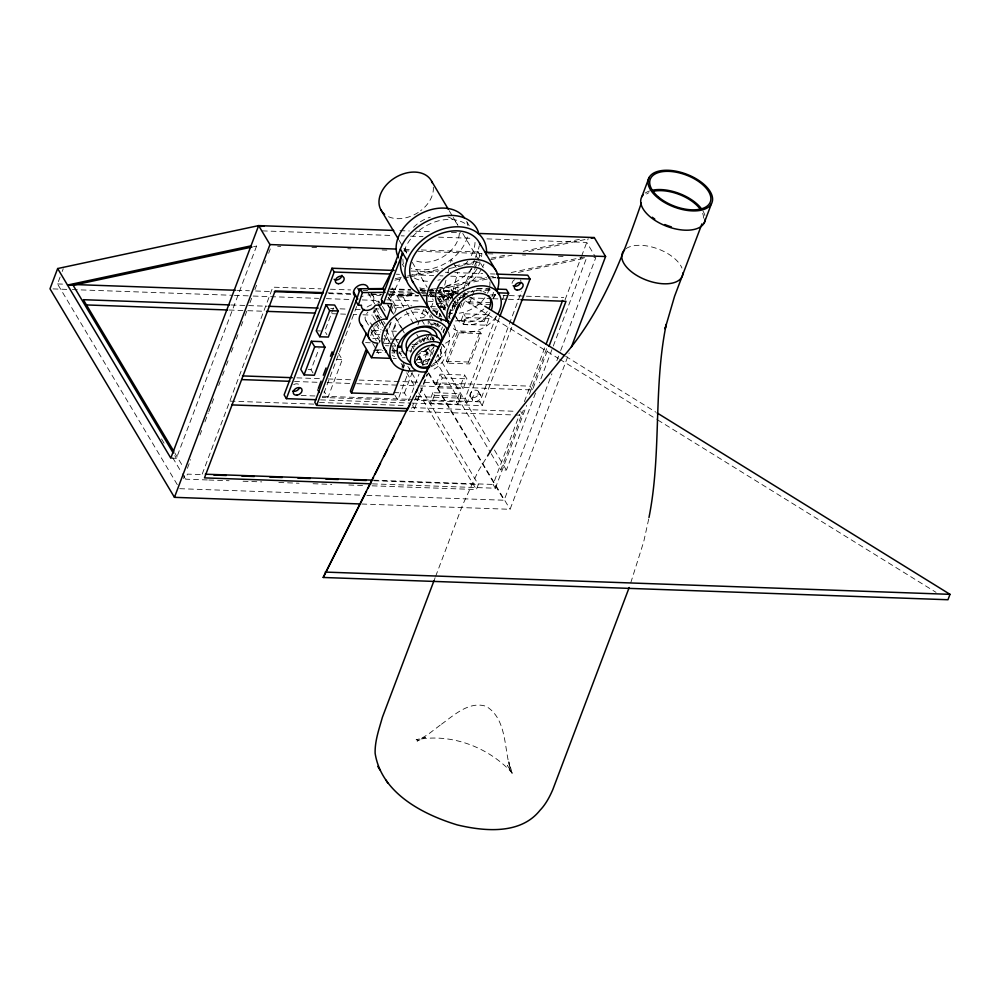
<?xml version="1.0" encoding="UTF-8"?>
<svg xmlns="http://www.w3.org/2000/svg" width="1000" height="1000" viewBox="0 0 1000 1000"><rect width="100%" height="100%" fill="white"/><g stroke="black" fill="none" stroke-linecap="round" stroke-linejoin="round"><path stroke-width="0.75" stroke-dasharray="5 3.75" d="M445.288 308.875L445.487 307.575L437.625 293.962A7.912 5.675 -30.8 0 1 447.612 287.512A7.912 5.675 -30.8 0 1 451.138 295.3L449.963 296.837A7.912 5.675 -30.8 0 1 437.612 297.113M648.713 519.038L643.75 541.6L629.738 586.038M445.95 280.275L443.263 290.712L449.288 300.825M447.863 272.825L449.012 268.35M450.55 262.387L451.312 259.413L452.825 261.938M450.812 299.113L457.725 272.275M423.8 341.763L425.188 337.425M377.95 303.788L378.762 301.238L373.15 301.288L373.725 299.825A7.912 5.675 -30.8 0 0 371.488 294.587M177.3 484.663L57.512 283.938L60.113 277.025M62.2 271.5L63.25 268.738M170.8 458.125L176.388 458.325L256.588 246.062L253.8 245.963M183.538 478.512L184.638 475.613M187.387 468.338L190.675 459.625M200.012 434.925L201.663 430.562M204.95 421.85L208.25 413.125M208.8 411.675L214.288 397.15M218.675 385.525L220.325 381.163M222.525 375.35L224.163 370.988M226.363 365.188L228.012 360.825M231.3 352.1L234.05 344.837M236.25 339.025L237.9 334.675M241.188 325.95L242.838 321.587M245.037 315.775L247.775 308.512M249.975 302.7L251.625 298.35M254.913 289.625L256.562 285.275M264.8 263.475L265.9 260.562M268.637 253.3L270.287 248.95M207.288 479.95L185.512 479.175L187.425 474.113L202.987 474.663M202.225 474.087L272.85 287.162L321.075 288.875M333.537 307.95L324.787 331.112L326.912 334.675M313.038 373.025L311.05 369.712L319.012 348.638M356.662 306.5L322.3 397.45L409 400.538L418.938 374.237M338.475 353.338L342.238 359.663L327.887 397.65L324.113 391.325M375.5 320.487L372.3 315.125L374.212 310.062L380.613 320.788M370.725 335.637L373.862 327.35M380.087 341.788L373.3 330.412L375.412 324.837M377.512 319.275L380.213 312.137M379.087 342.863L380.125 340.1M391.225 310.725L392.8 306.588M382.875 344.188L390.9 322.962M394.6 313.163L396.712 307.587L387.663 292.425L414.075 293.363M401.95 367.125L404.087 361.475M417.887 324.938L419.462 320.763M423.8 309.3L420.513 317.975A6.325 4.537 -30.8 0 0 428.325 311.8M428.562 296.7L429.613 293.925L433.375 300.238M402.663 367.713L403.775 364.787M403.612 367.612L404.688 364.775M431.05 308.012L433.663 301.1M409.95 367.987L397.812 400.138L393.288 392.55L404.475 392.95L409 400.538M404.475 392.95L412.2 372.5M418.275 356.425L416.613 360.812A14.238 10.2 -30.8 0 0 429.85 358.312M426.938 340.112L429.575 333.15M436.55 314.662L438.137 310.475M427.962 355.325L425.7 351.525L426.737 348.762M429.875 340.475L431.438 336.337M438.888 316.625L439.925 313.863M422.25 365.475L429.3 346.8M436.875 326.763L437.95 323.9M443.363 309.587L448.225 296.7L420.363 295.712M426.962 364.588L433.537 347.163M452.2 297.8L456.037 287.625L465.188 287.962M416.538 395.575L412.675 405.8L414.513 408.875L411.413 408.775M432 354.663L434.762 347.35M441.388 329.825L442.488 326.9M454.637 294.762L455.737 291.837L438.65 291.225M499.312 317.9L467.488 402.113L417.15 400.325L427.025 374.188M442.938 332.075L444.038 329.175M448.975 316.1L454.462 301.588M457.2 294.325L458.3 291.425L456.037 287.625M414.513 408.875L427.762 373.812M443.225 332.9L444.875 328.525M448.75 318.288L455.375 300.763M459.538 299.488L460.637 296.575M463.375 289.312L472.15 266.087M472.688 264.637L474.888 258.825M475.438 257.375L477.625 251.562A43.663 31.288 -30.8 0 0 479.225 245.85M462.938 299.312L464.975 293.913L468.95 296.375M460.7 306.175L461.8 303.275M464.538 296.012L465.637 293.113M468.375 285.85L477.7 261.163M478.25 259.713L479.888 255.35A43.663 31.288 -30.8 0 1 478.963 257.638M432.837 392.688L429.775 400.775L431.362 403.413L457.9 404.363L460.962 396.275L459.387 393.638L432.837 392.688L434.412 395.325L431.362 403.413M436.275 384.025L440.012 374.162L464.625 375.037L466.887 378.825L463.162 388.688L438.537 387.812L436.275 384.025L460.9 384.9L463.162 388.688M461.087 320.613L463.675 313.762L486.825 314.587L489.087 318.387L486.5 325.225L463.35 324.4L461.087 320.613L484.237 321.438L486.5 325.225M490.9 304.55L469.3 303.775L468.175 301.875L469.25 299.025M467.388 291.75L471.938 291.913L472.9 289.375M446.312 361.25L457.762 330.95L479.988 331.737L481.112 333.638L469.663 363.938L447.438 363.15L446.312 361.25L468.537 362.038L469.663 363.938M469.3 303.775L471.887 296.938M472.4 295.575L474.988 288.738L490.412 289.288M447.438 363.15L458.888 332.837L457.762 330.95M438.537 387.812L442.275 377.95L440.012 374.162M463.35 324.4L465.938 317.562L463.675 313.762M491.925 296.95L493.537 292.675L490.312 290.712L472.725 290.075L471.938 291.913M468.537 362.038L479.988 331.737M484.237 321.438L486.825 314.587M492.962 299.075L495.037 293.612M460.9 384.9L464.625 375.037M459.387 393.638L456.325 401.712L457.9 404.363M467.488 402.113L465.225 398.325L496.5 315.562M502.537 299.587L504.188 295.238M412.25 403.137L482.163 405.625L479.9 401.838L521.7 291.225M482.163 405.625L512.413 325.575M434.025 580.638L435.125 577.725M435.675 576.275L462.6 505.025L478.1 471.35L486.788 457.238M372.163 485.825L476.388 489.538L478.3 484.475L420.65 387.875M372.475 483.862L495.35 488.237L493.088 484.45L519.562 414.4M524.375 401.637L545.05 346.925M535.525 393.025L506.413 470.075L500.825 469.875L523.337 410.275M529.388 394.288L546.962 347.762M565.087 299.788L581.025 257.625L586.613 257.825L539.375 382.85M581.55 256.25L588.2 238.637M495.35 488.237L526.638 405.425M420.5 385.962L532.487 389.95L548.413 347.812M366.875 495.35L504.125 500.238L551.888 373.837M556.838 360.763L560.125 352.038M560.675 350.588L595.812 257.6L592.7 257.488M361.775 504.012L510.075 509.3L569.15 352.962M448.725 314.15L452.312 305.875L455.112 305.975M462.15 298.075L463.975 293.875M464.412 301.875L461.362 308.888L459.1 305.087M463.575 296.7L464.975 293.913M401.188 277.175L389.637 299.938L388.125 297.413M393.075 329.562L393.413 329.288A6.325 4.537 -30.8 0 0 395.337 324.225L395.2 323.938M253.562 246.713L256.588 246.062M395.3 278.663L401.388 277.362M407.475 276.062L442.5 268.587M454.675 265.988L477.525 261.1M491.225 258.175L506.45 254.925M523.2 251.35L582.587 238.663M394.8 280.163L402.413 278.538M403.938 278.212L408.5 277.238M410.025 276.913L438.95 270.738M449.613 268.463L480.062 261.95M490.725 259.675L512.05 255.125M528.8 251.55L588.188 238.863M414.225 293.25L397.537 296.812L403.137 297.013L415.262 294.425M421.8 291.637L426.35 290.663M427.863 290.338L435.45 288.712M436.962 288.387L487 277.7M488.525 277.387L494.588 276.087M511.262 272.525L581.025 257.625M430.425 291.188L433.462 290.538M439.525 289.237L491.087 278.225M492.6 277.9L495.637 277.262M518.375 272.4L586.613 257.825M399.95 230.637L409.3 230.975M415.55 231.2L429.588 231.7M451.425 232.475L460.775 232.812M262.337 230.875L393.35 235.538M401.15 235.812L404.275 235.925M410.513 236.15L422.987 236.6M438.587 237.15L472.9 238.375M486.938 238.875L586.763 242.425L595.062 256.337M404.212 249.35L410.462 249.575M421.388 249.963L480.7 252.075M277.625 246.262L280.738 246.375M311.938 247.488L316.613 247.65M347.812 248.762L350.938 248.875M382.125 249.988L386.812 250.15M403.963 250.763L410.2 250.987M418 251.262L481.95 253.538M488.188 253.762L492.875 253.925M522.513 254.988L525.625 255.1M558.387 256.262L563.062 256.425M411.213 271.062L437.638 272M445.4 272.275L448.512 272.387M454.725 272.613L482.688 273.6M490.462 273.888L495.125 274.05M396.388 274.237L399.5 274.35M411.925 274.8L433.675 275.575M439.9 275.788L443 275.9M450.775 276.175L486.512 277.45M492.725 277.675L495.825 277.787M477.4 288.387L489.6 288.825M390.588 288.837L410.725 289.55M420.025 289.887L433.963 290.387M435.513 290.438L458.488 291.962M390.475 289.513L410.675 290.225M420 290.562L437.088 291.175M330.4 289.212L350.625 289.925M363.075 290.375L367.738 290.538M389.513 291.312L412.85 292.15M420.625 292.425L428.4 292.7M429.95 292.75L436.175 292.975M437.738 293.038L461.062 293.863M462.625 293.913L467.287 294.088M490.613 294.913L496.838 295.138M503.062 295.363L507.725 295.525M509.288 295.575L524.837 296.137M526.388 296.188L563.725 297.525M421.838 293.637L454.475 294.8M389.6 293.938L415.75 294.862M423.45 295.138L434.212 295.525M370.825 293.938L381.662 294.325M389.4 294.6L418.812 295.65M328 292.838L351.337 293.663M371.55 294.387L380.887 294.713M388.663 295L418.212 296.05M452.438 297.262L429.113 296.438A43.663 31.288 -30.8 0 0 436.613 296.625M458.663 297.488L461.775 297.6M469.55 297.875L491.325 298.65M492.875 298.712L506.875 299.2M508.438 299.262L519.325 299.65M57.512 283.938L65.312 284.212M236.875 290.325L249.363 290.763M255.6 290.988L272.75 291.6M328.913 293.6L350.737 294.375M367.9 294.988L380.375 295.438M468.175 301.875L489.762 302.65M386.838 299.837L420.613 301.038M428.363 301.312L433.013 301.475M439.2 301.7L448.5 302.038M454.237 302.238L458.438 302.387M52.987 288.9L67.9 289.438M72.375 289.6L232.887 295.312M234.45 295.363L251.588 295.975M253.15 296.038L318.6 298.363M326.4 298.65L351.337 299.538M362.238 299.925L379.387 300.538M393.312 305.2L411.775 305.863M430.238 306.512L436.388 306.737M437.925 306.788L442.537 306.95M396.712 307.587L404.475 307.863M432.45 308.863L437.113 309.025M373.913 309.025A8.863 6.35 -30.8 0 1 376.037 308.85L380.788 309.025M432.388 310.863L434.762 310.938A8.863 6.35 -30.8 0 1 440.337 316.475M231.112 304.962L266.887 306.238M330.662 308.512L333.762 308.612M339.988 308.837L347.762 309.113M355.538 309.387L360.213 309.562M465.938 317.562L489.087 318.387M229.2 310.025L246.3 310.637M247.862 310.688L264.975 311.3M331.85 313.688L345.85 314.188M353.625 314.462L356.737 314.575M362.962 314.788L372.3 315.125M458.888 332.837L481.112 333.638M373.3 330.412L381.075 330.688M382.625 330.75L396.613 331.25M316.238 330.812L320.513 330.962M379.837 334.487L377.463 334.412A8.863 6.35 -30.8 0 1 372.013 330.625M372.762 338.512L394.3 339.275M395.838 339.325L398.913 339.438M365.562 342.612L370.213 342.775M384.15 343.275L393.45 343.612M412.038 344.275L418.225 344.487M385.462 345.688L388.575 345.8M390.125 345.863L396.337 346.075M411.875 346.637L414.988 346.737M376.475 349.775L382.625 349.988M391.85 350.325L399.55 350.6M408.775 350.925L411.85 351.037M421.087 351.362L425.7 351.525M373.638 350.35L382.962 350.688M392.287 351.012L401.613 351.35M376.325 352.3L385.65 352.638M391.863 352.863L394.975 352.962M396.525 353.025L401.188 353.188M393.2 358.45L396.3 358.55M416.438 359.275L430.375 359.762M336.65 359.462L342.238 359.663M417.75 362.35L423.35 362.55L418.825 354.963M308.113 369.6L311.05 369.712M442.275 377.95L466.887 378.825M296.913 377.85L321.8 378.738M328.025 378.95L352.912 379.837M359.125 380.062L418.237 382.175M424.462 382.388L530.225 386.163L532.487 389.95M294.513 381.475L319.4 382.362M327.175 382.638L350.5 383.462M356.725 383.688L418.95 385.913M373.688 391.912L390.775 392.525M434.412 395.325L460.962 396.275M465.225 398.325L414.888 396.525L417.15 400.325M301.212 395.475L315.2 395.975M322.975 396.25L413.088 399.462M414.637 399.513L479.9 401.838M320.575 399.875L410.688 403.088M319.45 402.475L406.463 405.575M313.788 404.113L229.788 401.125L232.05 404.913M411.775 407.612L515.988 411.325M409.375 411.238L513.587 414.95M515.15 415L522.925 415.275L520.662 411.488M373.325 480.175L493.088 484.45M374.075 480.763L478.3 484.475M208.85 480.012L229.062 480.725M243.062 481.225L261.725 481.9M278.837 482.5L299.062 483.225M313.062 483.725L331.725 484.387M348.837 485L365.95 485.613M179.7 488.688L360.625 495.125M453.137 295.138L445.525 294.5L440.05 307.125L445.487 307.575M460.75 295.763L465.325 296.137M437.788 303.337L443.275 303.45A7.912 5.675 -30.8 0 1 452.35 296.95M470.275 297.2L483.525 305.413M565.688 356.3L655.8 412.113M465.588 300.95L558.35 358.413M559.675 359.225L656.413 419.15M657.738 419.975L936.038 592.35M466.662 221.462L469.688 226.525M477.625 251.562L481.4 257.887M449.175 210.662L452.362 216.012M453.162 217.35L457.95 225.375M462.75 233.412L483.475 268.137M453.575 263.2L456.6 268.263M464.575 292.462L466.087 295M455.737 291.837L456.962 293.888M451.163 289.212L454.7 295.138M451.05 295.413L453.875 300.15M454.588 301.337L456.712 304.887M448.062 291.438L455.988 304.713A4.088 2.925 -30.8 0 0 452.688 303.95M448.05 294.575L450.875 299.312M453.713 304.05L455.213 306.588M455.3 315.925L456.938 318.675M441.075 293.888L449 307.162M441.45 296.175L447.788 306.8M438.338 298.4L446.262 311.675M448.6 316.1L450.1 318.625M437.262 298.113L444.8 310.75M399.113 240.325L403.1 247.013M403.9 248.35L407.9 255.05M412.25 262.337L427.125 287.275M430.262 292.512L433.45 297.875M439.513 313.212L441.775 317.013M434.762 310.938L437.025 314.738M478.363 391.362L480.625 395.15M402.25 264.088L403.75 266.613M437.55 323.413L439.062 325.938M430.763 314.525L433.025 318.325M434.387 323.15L435.95 325.775M425.1 309.113L430.375 317.962M428.663 320.737L430.887 324.475M442.663 344.2L444.025 346.488M470.4 396.525L472.663 400.312M432.887 337.075L434.412 339.637M422.025 320.513L424.288 324.3M432.188 337.6L433.7 340.125M432.013 337.775L433.525 340.3M403.137 297.013L410.337 309.088M411.138 310.425L418.35 322.5M426.35 335.925L428.75 339.95M437.562 354.7L491.2 444.588M494.4 449.95L506.413 470.075M392.225 287.925L405.55 310.225M406.35 311.575L413.55 323.65M422.362 338.4L423.963 341.087M427.962 347.8L431.962 354.5M435.163 359.862L490.412 452.438M491.213 453.775L500.825 469.875M416.763 334.438L419.025 338.225M419.775 339.487L421.287 342.025M425.887 349.712L429.663 356.037M418.913 340.15L420.412 342.675M388.787 297.613L391.05 301.413M394.075 306.462L395.575 308.988M388.013 304.762L390.4 308.775M391.2 310.113L395.188 316.8M395.988 318.137L403.175 330.163M419.125 356.9L423.913 364.925M428.7 372.938L510.075 509.3M387.525 304.862L389.125 307.538M389.925 308.875L401.1 327.612M401.9 328.95L404.3 332.962M412.287 346.337L413.888 349.025M417.875 355.712L423.462 365.075M428.263 373.113L504.125 500.238M382.4 306.35L386.163 312.675M378.762 301.238L380.275 303.762M371.425 293.175L373.55 296.725M368.2 292.987L374.663 303.812M396.062 340.138L397.55 342.625M376.037 308.85L381.312 317.7M383.575 321.488L385.087 324.012M380.075 319.012L378.562 316.488A6.325 4.537 -30.8 0 1 376.587 308.712M380.825 320.275L383.85 325.337M384.6 326.6L387.612 331.65A6.325 4.537 -30.8 0 1 386.238 331.425M381.413 322.137L385.412 328.837M386.213 330.188L391.025 338.237M394.225 343.6L395.825 346.287M399.025 351.65L403.038 358.363M407.837 366.413L411.037 371.775M411.838 373.113L417.45 382.512M375.175 314.862L377.438 318.65M378.188 319.913L382.713 327.5M388.537 340.138L391.675 345.387M392.463 346.7L394.812 350.637M376.3 321.838L381.1 329.888M384.3 335.25L389.113 343.3M392.312 348.663L394.712 352.688M401.125 363.425L403.525 367.45M406.725 372.812L415.525 387.575M418.738 392.938L476.388 489.538M376.175 324.462L380.712 332.05M372.938 326.825L370.675 323.038A8.863 6.35 -30.8 0 1 367.912 312.15M373.688 328.088L379.725 338.2M365.925 320.763L370.45 328.338M371.2 329.613L372.713 332.137M371.025 331.887L376.3 340.737M372.7 343.45L375.725 348.512M377.225 351.037L378.738 353.562M174.613 452.65L183.425 467.4M174.788 455.637L176.388 458.325M161.5 438.925L164.7 444.3M172.7 457.713L181.513 472.475M182.312 473.812L185.512 479.175M433.3 187.2A29.125 20.863 -30.8 0 1 420.588 210.787M418.263 212.425A29.125 20.863 -30.8 0 1 388.288 216.6M496.2 316.663A29.125 20.863 -30.8 0 1 452.525 328.062M489.938 312.725A19.613 14.05 -30.8 0 1 471.712 324.625A19.613 14.05 -30.8 0 1 456.375 317.4M487.325 311.45A19.613 14.05 -30.8 0 1 456.012 317.1M454.25 308.913A19.613 14.05 -30.8 0 1 481.525 291.1M483.038 291.525A19.613 14.05 -30.8 0 1 485.75 292.8M625.962 248.688A32.113 16.637 20.7 0 1 656.587 248.412A32.113 16.637 20.7 0 1 681.963 268.075M645.15 193.125A33.9 17.562 20.7 0 1 650.337 190.712M702.95 210.95A33.9 17.562 20.7 0 1 705.062 216.163M646.612 194.013A32.113 16.637 20.7 0 1 648.875 192.725M702.625 213.4A32.113 16.637 20.7 0 1 703.6 218.175M293.675 384.625A4.75 3.4 -30.8 0 1 299.775 386M520.475 279.925A4.75 3.4 -30.8 0 1 520.913 281.675M512.062 283.35A4.75 3.4 -30.8 0 1 514.538 279.713M483.975 264.075A43.663 31.288 -30.8 0 1 482.95 266.363M481.138 269.725A43.663 31.288 -30.8 0 1 437.912 296.537M425.475 295.775A43.663 31.288 -30.8 0 1 423.2 295.175M481.812 253.787A38.612 27.675 -30.8 0 1 481.538 256.75M479.95 262.8A38.612 27.675 -30.8 0 1 478.65 265.825M477.05 268.812A38.612 27.675 -30.8 0 1 437.675 292.6M434.263 292.638A38.612 27.675 -30.8 0 1 427.812 291.837M424.837 291A38.612 27.675 -30.8 0 1 419.513 288.488M363.1 296.05A7.912 5.675 -30.8 0 1 361.2 296.8M476.613 262.15A43.663 31.288 -30.8 0 1 474.45 265.45M471.975 268.637A43.663 31.288 -30.8 0 1 440.012 287.938M436.025 288.663A43.663 31.288 -30.8 0 1 428.237 289.1M424.513 288.812A43.663 31.288 -30.8 0 1 418.675 287.587M456.825 298.7A7.912 5.675 -30.8 0 1 457.8 301.5M457.55 303.125A7.912 5.675 -30.8 0 1 456.8 304.775M452.65 313.163A7.912 5.675 -30.8 0 1 448.963 313.238M453.65 309.862A4.088 2.925 -30.8 0 1 449.975 309.95M467 222.7A38.612 27.675 -30.8 0 1 467.762 225.35M467.337 237.013A38.612 27.675 -30.8 0 1 411.262 268.25M475.025 242.413A38.612 27.675 -30.8 0 1 470.262 257.438M467.65 261.3A38.612 27.675 -30.8 0 1 464.55 264.988M440.25 279.662A38.612 27.675 -30.8 0 1 437.887 280.238M427.475 281.262A38.612 27.675 -30.8 0 1 412.725 277.113M403.413 263.988A38.612 27.675 -30.8 0 1 402.938 258.312M404.125 251.325A38.612 27.675 -30.8 0 1 431.863 223.062A38.612 27.675 -30.8 0 1 467.537 225.263M459.375 232.987A29.125 20.863 -30.8 0 1 443.075 256.788A29.125 20.863 -30.8 0 1 414.312 260.212M406.763 253.15A29.125 20.863 -30.8 0 1 405.012 244.988M413.55 227.288A29.125 20.863 -30.8 0 1 430.35 217.15M447.975 216.912A29.125 20.863 -30.8 0 1 457.625 224.825M435.725 323.25A8.863 6.35 -30.8 0 1 431.525 324.963M367.113 307.013A15.188 10.888 -30.8 0 1 374.312 304.075M440.45 325.4A15.188 10.888 -30.8 0 1 438.325 326.975M440 306.413A15.188 10.888 -30.8 0 1 444.825 309.775M453.875 324.95A15.188 10.888 -30.8 0 1 443.875 343.963M431.962 323.312A24.05 17.237 -30.8 0 1 431.8 325.163M424.988 337.938A24.05 17.237 -30.8 0 1 413.338 345.613M389.438 341.575A24.05 17.237 -30.8 0 1 391.15 322.238M414.438 309.15A24.05 17.237 -30.8 0 1 430.475 316.588M427.725 348.963A31.962 22.912 -30.8 0 1 416.863 355.075M405.213 357.688A31.962 22.912 -30.8 0 1 402.388 357.738M394.562 356.425A31.962 22.912 -30.8 0 1 392.262 355.513M433.4 309.938A31.962 22.912 -30.8 0 1 439.625 316.5M448.462 331.838A31.962 22.912 -30.8 0 1 433.1 364.05M429.775 359.438A24.05 17.237 -30.8 0 1 421.325 363.425M495.625 294.262A38.612 27.675 -30.8 0 1 492.775 299.2M483.825 309.037A38.612 27.675 -30.8 0 1 454.637 321.037M489.875 282A29.125 20.863 -30.8 0 1 489.712 286.413M489.237 288.688A29.125 20.863 -30.8 0 1 487.537 293.25M484.888 297.7A29.125 20.863 -30.8 0 1 459.263 313.188M451.575 313.288A29.125 20.863 -30.8 0 1 449.2 312.875M433.4 323.013A6.325 4.537 -30.8 0 1 434.775 323.237M435.938 323.787A6.325 4.537 -30.8 0 1 437.287 325.725M441.463 343.95A18.988 13.613 -30.8 0 1 431.525 370.275M440.05 349.075A14.238 10.2 -30.8 0 1 430.662 366.912M441.688 346.587A18.988 13.613 -30.8 0 1 436.5 357.2M427.413 363.4A18.988 13.613 -30.8 0 1 422.788 364.775M440.6 350.588A14.238 10.2 -30.8 0 1 430.112 365.988M410.725 352.45A14.238 10.2 -30.8 0 1 419.75 340.625A14.238 10.2 -30.8 0 1 434.025 340.288M428.137 321.45A18.988 13.613 -30.8 0 1 428.2 323.975M397.15 340.2A18.988 13.613 -30.8 0 1 394.588 337.65M393.963 336.65A18.988 13.613 -30.8 0 1 392.812 330.688L395.788 322.825A18.988 13.613 -30.8 0 1 426.438 317.013M434.137 346.763A18.988 13.613 -30.8 0 1 418.2 357.088M432.463 336.938A14.238 10.2 -30.8 0 1 432.675 339.738M428.15 348.338A14.238 10.2 -30.8 0 1 419.663 353.113M440.213 725.125L428.537 734.038L417.15 741.1L425.513 737.212L416.112 739.837C450.825 732.763 488.738 747.138 512.275 773.125L507.4 765.55L512.5 774.1L508.8 761.825L510.2 768.675C504.025 748.312 506.9 719.025 486.287 706.4C469.038 700.438 453.038 716.062 440.213 725.125M472.95 397.738A4.75 3.4 -30.8 0 0 478.738 392.175A4.75 3.4 -30.8 0 0 471.463 391.912A4.75 3.4 -30.8 0 0 472.95 397.738M475.213 401.538A4.75 3.4 -30.8 0 0 481 395.962A4.75 3.4 -30.8 0 0 473.725 395.7A4.75 3.4 -30.8 0 0 475.213 401.538M443.75 297.075A4.088 2.925 -30.8 0 0 448.438 292.1A4.088 2.925 -30.8 0 0 442.075 292.25A4.088 2.925 -30.8 0 0 443.75 297.075"/><path stroke-width="1.5" d="M648.975 517.513C661.725 453.8 653.138 387.962 666.25 324.275L665.05 328.837L674.538 296.375L701.95 223.837M384.363 291.087L382.85 288.562L360.125 288.775L356.037 301.45L358.3 305.238L361.488 305.212L361.388 306.188A7.912 5.675 -30.8 0 0 367.2 310.413A7.912 5.675 -30.8 0 0 375.337 305.262L381.025 305.025L382.388 300.8M358.3 305.238L362.388 292.562L360.125 288.775M390.1 358.338L371.512 357.675L377.812 343.263L374.487 342.725A15.188 10.888 -30.8 0 1 368.975 330.625A15.188 10.888 -30.8 0 1 383.363 319.237L387 318.95L391.9 303.725L383.512 303.425L381.25 299.637L400.337 249.163A43.663 31.288 -30.8 0 1 440.213 216.575A43.663 31.288 -30.8 0 1 478.338 231.95M393.713 230.425L258.65 225.613L57.65 268.538L50 288.8L174.45 497.337L360.213 503.963M174.45 497.337L269.962 244.562L258.65 225.613L170.8 458.125L57.65 268.538M394.125 270.45L331.975 268.238L284.125 394.862L286.388 398.65L315.912 399.712M286.388 398.65L334.237 272.025L331.975 268.238M311.388 341.25L300.775 369.338L304.075 374.875L314.35 375.238L324.963 347.15L321.662 341.625L311.388 341.25L314.688 346.788L304.075 374.875M326.087 304.75L316.238 330.812L319.788 336.75L328.338 337.062L338.188 310.988L334.637 305.05L326.087 304.75L329.637 310.688L319.788 336.75M318.325 388.4L321.075 381.1M323.288 375.25L326.05 367.95M330.462 356.262L332.125 351.875L333.638 354.4M355.087 295.65L314.788 402.312L316.625 405.4L406.75 408.6M316.625 405.4L356.925 298.738M351.512 392.987L367 351.975L365.875 350.075L350.375 391.087L351.512 392.987L393.462 394.475L403.075 369.025M657.125 412.938L950 594.338L947.962 599.738L323.2 577.475L459.387 305.038M499.862 316.45L508.638 293.212L506.375 289.425L497.225 289.1M512.962 324.125L530.013 279L527.75 275.212L496.675 274.1M434.025 580.638L382.388 717.3C379.113 729.05 374.787 740.925 375.125 753.275C381.312 792.875 422.35 814.25 457.212 824.9C484.4 831.388 520.513 834.825 539.975 810.325C545.65 804.425 549.575 797.05 552.812 789.587L629.188 587.487M546.15 344.025L562.625 300.425M548.962 346.362L565.988 301.312L520.875 299.7M571.35 347.113L605.588 256.525L594.275 237.562L477.938 233.425M641.862 196.675L649.15 177.375M641.325 203.125C622.388 257.962 601.287 313.275 562.525 357.537C536.838 389.762 508.738 420.425 487.575 455.962M704.137 223.088L711.425 203.787A33.9 17.562 20.7 0 0 672.188 170.6A33.9 17.562 20.7 0 0 657.25 197.362A33.9 17.562 20.7 0 0 711.425 203.787M383.512 303.425L402.6 252.95A43.663 31.288 -30.8 0 0 406.675 280.4M366.475 333.338L362.463 342.5L371.512 357.675M323.2 577.475L366.512 491.25M367.912 488.462L373.5 477.337M374.9 474.55L380.487 463.425M383.988 456.475L387.475 449.525M390.975 442.562L394.462 435.613M400.05 424.487L401.45 421.7M407.038 410.575L410.538 403.625M416.125 392.5L417.525 389.712M423.113 378.587L424.513 375.8M425.9 373.025L455.25 314.6M382.85 288.562L396.438 261.788M261.2 226.462L264.25 225.812M251 245.863L67.513 285.062L73.112 285.25L252.037 247.037M591.225 238.212L594.275 237.562M362.388 292.562L385.112 292.35M269.962 244.562L396.413 249.075M485.387 252.237L605.588 256.525M334.237 272.025L390.175 274.025M497.388 277.838L530.013 279M498.062 292.838L508.638 293.212M368.725 288.738L384.263 289.288M323.338 292.663L275.113 290.95L204.488 477.875L370.913 483.812M73.1 284.488L235.325 290.262M274.312 291.65L322.663 293.375M229.55 304.9L83.35 299.7L173.812 451.3M268.438 306.288L318.212 308.062M329.637 310.688L338.188 310.988M86.1 304.925L227.638 309.975M266.525 311.35L314.75 313.075M397.887 346.138L401 346.25M314.688 346.788L324.963 347.15M242.475 375.913L292.25 377.688M241.625 379.588L289.837 381.312M232.05 404.913L406.262 411.125M205.325 474.2L371.763 480.125M213.875 475.05L226.312 475.5M241.863 476.05L254.312 476.5M269.862 477.05L282.312 477.5M297.863 478.05L310.312 478.488M325.863 479.05L338.3 479.487M353.862 480.037L366.3 480.487M325.238 572.087L950 594.338M445.725 321.05L449.05 321.587M484.85 306.225L564.362 355.475M377.812 766.388L379.95 769.938M386.025 780.15L387.825 783.15M479.487 242.95L496.463 271.388M431.6 181.213L448.375 209.325M488.3 276.238L499.487 294.962M380.737 209.55L398.312 238.988M436.65 303.225L448.625 323.3M400.337 249.163L407.125 260.538M412.05 280.525L429.025 308.962M378.7 305.05L387 318.95M357.85 288.35L359.688 291.425M353.562 291.938L357.812 299.05M383.913 347.812L391.825 361.075M360.613 324.2L369.663 339.363M317.762 389.862L319.275 392.388M73.112 285.25L173.188 452.95M384.637 214.312A29.125 20.863 -30.8 0 1 394.087 178.337A29.125 20.863 -30.8 0 1 432.425 183.1M449.7 325.037A29.125 20.863 -30.8 0 1 474.875 286.6A29.125 20.863 -30.8 0 1 497.638 314.462M455.75 313.175A19.613 14.05 -30.8 0 1 477.287 293.538A19.613 14.05 -30.8 0 1 491.413 309.675M488.812 295.675A19.613 14.05 -30.8 0 1 489.113 308.463M705.3 218.637A33.9 17.562 20.7 0 1 666.438 226.175A33.9 17.562 20.7 0 1 643.25 194.775M651.575 190.387A33.9 17.562 20.7 0 1 701.112 208.287M682.938 272.85A32.113 16.637 20.7 0 1 645.462 279.738A32.113 16.637 20.7 0 1 624.712 249.7M671.413 226.887A32.113 16.637 20.7 0 1 664.825 224.525M654.8 219.075A32.113 16.637 20.7 0 1 652.325 217.25M652.7 191.412A32.113 16.637 20.7 0 1 699.625 208.375M299.488 387.938A4.75 3.4 -30.8 0 1 292.7 391.125M341.912 275.3A4.75 3.4 -30.8 0 1 338.913 279.237A4.75 3.4 -30.8 0 1 334.15 279.35M520.688 282.663A4.75 3.4 -30.8 0 1 513.15 285.725M418.963 293.562A43.663 31.288 -30.8 0 1 430.688 234.312A43.663 31.288 -30.8 0 1 486.362 254.975M413.462 282.838A38.612 27.675 -30.8 0 1 432.987 237.175A38.612 27.675 -30.8 0 1 480.575 245.45M368.237 288.725A7.912 5.675 -30.8 0 0 361.475 284.613A7.912 5.675 -30.8 0 0 353.638 291.3L353.475 292.913A7.912 5.675 -30.8 0 0 355.875 296.525M398.475 257.775A38.612 27.675 -30.8 0 1 417.762 215.375A38.612 27.675 -30.8 0 1 464.5 217.887M410.575 364.538A24.05 17.237 -30.8 0 1 398.137 345.5A24.05 17.237 -30.8 0 1 423.175 326.337A24.05 17.237 -30.8 0 1 442.15 340.375M440.55 318.562A31.962 22.912 -30.8 0 1 441.188 320.75M386.538 351.463A31.962 22.912 -30.8 0 1 391.188 319.438A31.962 22.912 -30.8 0 1 428.975 307.887M362.663 326.225A15.188 10.888 -30.8 0 1 364.025 309.45M400.387 347.475A24.05 17.237 -30.8 0 1 398.425 347.137M416.025 370.662A31.962 22.912 -30.8 0 1 389.862 353.738A31.962 22.912 -30.8 0 1 413.638 322.887A31.962 22.912 -30.8 0 1 447.55 329.775M447.938 320.825A38.612 27.675 -30.8 0 1 429.387 287.087A38.612 27.675 -30.8 0 1 475.363 259.325A38.612 27.675 -30.8 0 1 496.925 291.238M439.688 307.675A29.125 20.863 -30.8 0 1 451.863 272.362A29.125 20.863 -30.8 0 1 488.988 277.887M426.9 371.65A18.988 13.613 -30.8 0 1 411.887 354.9A18.988 13.613 -30.8 0 1 440.4 343.3M429.525 367.337A14.238 10.2 -30.8 0 1 415.712 355.875A14.238 10.2 -30.8 0 1 438.125 347.175M409.675 362.038A18.988 13.613 -30.8 0 1 416.188 338.775A18.988 13.613 -30.8 0 1 441.037 341.712M428.975 366.413A14.238 10.2 -30.8 0 1 414.5 361.2M431.863 344.5A14.238 10.2 -30.8 0 1 433.975 344.75M406.05 355.112A18.988 13.613 -30.8 0 1 413.025 330.225A18.988 13.613 -30.8 0 1 437.137 337.612M407.463 349.988A14.238 10.2 -30.8 0 1 413.55 333.875A14.238 10.2 -30.8 0 1 431.35 334.513M658.462 197.013A32.113 16.637 20.7 0 0 709.788 203.1A32.113 16.637 20.7 0 0 672.613 171.65A32.113 16.637 20.7 0 0 658.462 197.013M297.087 395.112A4.75 3.4 -30.8 0 0 301.737 388.938A4.75 3.4 -30.8 0 0 294.113 390.025A4.75 3.4 -30.8 0 0 297.087 395.112M338.325 283.725A4.75 3.4 -30.8 0 0 344.113 278.15A4.75 3.4 -30.8 0 0 336.838 277.9A4.75 3.4 -30.8 0 0 338.325 283.725M517.312 290.1A4.75 3.4 -30.8 0 0 523.1 284.538A4.75 3.4 -30.8 0 0 515.837 284.275A4.75 3.4 -30.8 0 0 517.312 290.1"/></g></svg>
